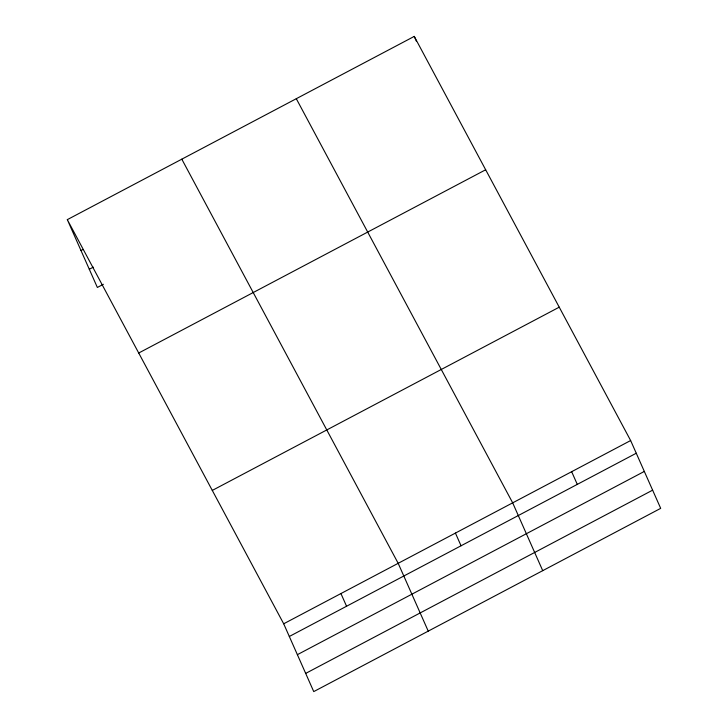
<?xml version="1.0" encoding="UTF-8"?>
<svg xmlns="http://www.w3.org/2000/svg" width="728" height="728" viewBox="0 0 728 728"><rect width="100%" height="100%" fill="white"/><g stroke="black" fill="none" stroke-linecap="round" stroke-linejoin="round"><path stroke-width="1.09" d="M67.313 219.647L414.259 36.4L630.639 440.54L660.687 508.353L313.741 691.6L283.692 623.787L67.313 219.647L97.361 287.46L103.385 284.275M80.999 250.532L83.01 249.467M89.298 269.269L93.32 267.149M138.72 353.016L485.667 169.77M212.285 490.426L559.231 307.18M283.692 623.787L630.639 440.54M289.316 636.481L636.263 453.235M297.379 654.672L644.326 471.425M305.678 673.409L652.625 490.162M296.296 98.708L512.676 502.848L542.724 570.661M181.809 159.177L398.18 563.317L428.237 631.13M414.259 36.4L416.425 41.287M571.653 471.689L577.286 484.393M455.428 533.078L461.051 545.773M340.941 593.557L346.564 606.251"/></g></svg>
